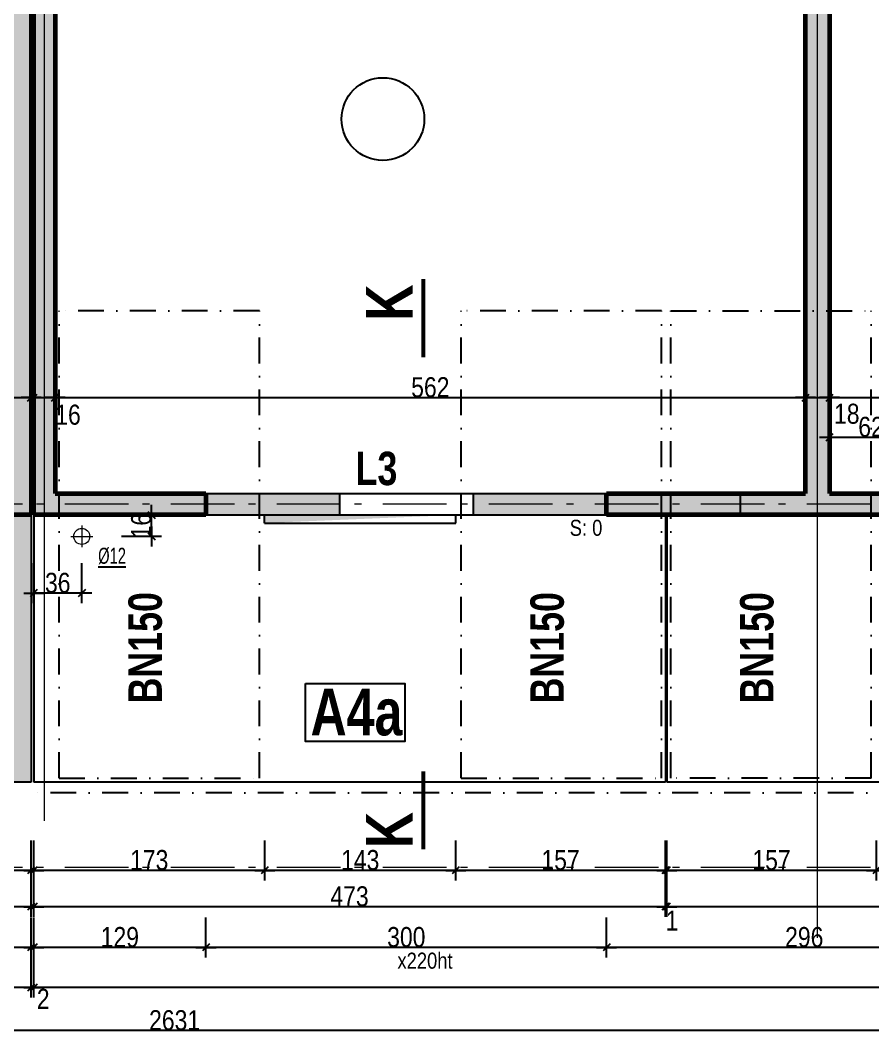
# Model space of a CAD drawing. Header units: centimetres. Extents: x 13865 to 22908, y -23237 to -19037.
# Drawn here: x 20049 to 20687, y -22337 to -21573 of the extents above; entities that cross this region are included whole.
import ezdxf
from ezdxf.enums import TextEntityAlignment as Align

# ---------------------------------------------------------------- set-up
doc = ezdxf.new("R2010")
doc.units = ezdxf.units.CM
doc.header["$LTSCALE"] = 25.4
doc.header["$PDMODE"] = 1
doc.header["$PDSIZE"] = -2
for name, pattern in [('CACHEX2', [19.05, 12.7, -6.35]), ('Style de ligne -6', [1.04164, 0.625, -0.20828, 0.06943, -0.13893]), ('TIRETPTX2', [50.8, 25.4, -12.7, 0, -12.7])]:
    doc.linetypes.add(name, pattern=pattern)
for name, color, linetype in [('01_cote_gen', 4, 'Continuous'), ('01_linteaux', 2, 'Continuous'), ('01_murs_sup', 2, 'CACHEX2'), ('01_poch_murs', 253, 'Continuous'), ('01_texte', 230, 'Continuous'), ('AA_COTES', 2, 'Continuous')]:
    doc.layers.add(name, color=color, linetype=linetype)
for name, color, linetype, lineweight in [('01_murs_coup', 5, 'Continuous', 60), ('01_résv', 32, 'Continuous', 9), ('01_tram_axes', 2, 'TIRETPTX2', 9), ('B Général', 7, 'Continuous', 5)]:
    doc.layers.add(name, color=color, linetype=linetype, lineweight=lineweight)
doc.styles.add('ARIAL NA', font='ARIALN.TTF')
doc.styles.add('impact', font='impact.ttf')
doc.styles.add('STYLE2', font='ARIALN.TTF')
doc.dimstyles.new('JB50', dxfattribs={"dimscale": 0.1, "dimtxt": 150, "dimasz": 15, "dimexe": 0.1, "dimexo": 0.1, "dimgap": 0.09, "dimtad": 1, "dimdec": 1, "dimdsep": 46, "dimtxsty": 'STYLE2', "dimblk1": 'BOND_G', "dimblk2": 'BOND_D', "dimsah": 1, "dimcen": 1.5, "dimdle": 0.01, "dimse1": 1, "dimse2": 1, "dimclrd": 4, "dimclre": 2, "dimclrt": 6, "dimazin": 2, "dimtfac": 2.333333, "dimtdec": 1, "dimtix": 1, "dimtmove": 2, "dimatfit": 3, "dimldrblk": 'BOND_G', "dimfxl": 1, "dimtolj": 1, "dimtzin": 0, "dimarcsym": 0})

# ---------------------------------------------------------------- blocks, each defined once
blk = doc.blocks.new('BOND_G')
at = {"layer": 'AA_COTES', "color": 0}
for p, q in [((0, -5), (0, 15)), ((5, 0), (-5, 0)), ((1.77, 1.77), (-1.77, -1.77))]:
    blk.add_line(p, q, dxfattribs=at)
blk = doc.blocks.new('BOND_D')
at = {"layer": 'AA_COTES', "color": 0}
for p, q in [((5, 0), (-5, 0)), ((-1.77, -1.77), (1.77, 1.77)), ((0, 5), (0, -15))]:
    blk.add_line(p, q, dxfattribs=at)
blk = doc.blocks.new('*D12')
at = {"layer": '01_cote_gen', "color": 4, "lineweight": -2, "ltscale": 200, "transparency": 16777216}
blk.add_line((20782.03, -22266.94), (20489.03, -22266.94), dxfattribs=at)
at = {"layer": 'Defpoints', "color": 0, "ltscale": 200, "transparency": 16777216}
for p in [(20487.53, -21927.1), (20783.53, -21927.1), (20487.53, -22266.94)]:
    blk.add_point(p, dxfattribs=at)
at = {"layer": '01_cote_gen', "color": 4, "lineweight": -2, "ltscale": 200, "transparency": 16777216, "xscale": 1.5, "yscale": 1.5, "zscale": 1.5, "rotation": 180}
blk.add_blockref('BOND_D', (20487.53, -22266.94), dxfattribs=at)
at = {"layer": '01_cote_gen', "color": 4, "lineweight": -2, "ltscale": 200, "transparency": 16777216, "xscale": 1.5, "yscale": 1.5, "zscale": 1.5}
blk.add_blockref('BOND_G', (20783.53, -22266.94), dxfattribs=at)
at = {"layer": '01_cote_gen', "color": 6, "ltscale": 200, "transparency": 16777216, "insert": (20635.53, -22259.27), "char_height": 15, "attachment_point": 5, "style": 'STYLE2'}
blk.add_mtext('\\A1;296', dxfattribs=at)
blk = doc.blocks.new('*D13')
at = {"layer": '01_cote_gen', "color": 4, "lineweight": -2, "ltscale": 200, "transparency": 16777216}
blk.add_line((20486.03, -22266.94), (20189.03, -22266.94), dxfattribs=at)
at = {"layer": 'Defpoints', "color": 0, "ltscale": 200, "transparency": 16777216}
for p in [(20187.53, -21927.1), (20487.53, -21927.1), (20187.53, -22266.94)]:
    blk.add_point(p, dxfattribs=at)
at = {"layer": '01_cote_gen', "color": 4, "lineweight": -2, "ltscale": 200, "transparency": 16777216, "xscale": 1.5, "yscale": 1.5, "zscale": 1.5, "rotation": 180}
blk.add_blockref('BOND_D', (20187.53, -22266.94), dxfattribs=at)
at = {"layer": '01_cote_gen', "color": 4, "lineweight": -2, "ltscale": 200, "transparency": 16777216, "xscale": 1.5, "yscale": 1.5, "zscale": 1.5}
blk.add_blockref('BOND_G', (20487.53, -22266.94), dxfattribs=at)
at = {"layer": '01_cote_gen', "color": 6, "ltscale": 200, "transparency": 16777216, "insert": (20337.53, -22259.27), "char_height": 15, "attachment_point": 5, "style": 'STYLE2'}
blk.add_mtext('\\A1;300', dxfattribs=at)
blk = doc.blocks.new('*D4')
at = {"layer": '01_cote_gen', "color": 4, "lineweight": -2, "ltscale": 200, "transparency": 16777216}
blk.add_line((21478.03, -22297.02), (20060.04, -22297.02), dxfattribs=at)
at = {"layer": 'Defpoints', "color": 0, "ltscale": 200, "transparency": 16777216}
for p in [(20058.54, -22244.44), (21479.53, -22244.44), (20058.54, -22297.02)]:
    blk.add_point(p, dxfattribs=at)
at = {"layer": '01_cote_gen', "color": 4, "lineweight": -2, "ltscale": 200, "transparency": 16777216, "xscale": 1.5, "yscale": 1.5, "zscale": 1.5, "rotation": 180}
blk.add_blockref('BOND_D', (20058.54, -22297.02), dxfattribs=at)
at = {"layer": '01_cote_gen', "color": 4, "lineweight": -2, "ltscale": 200, "transparency": 16777216, "xscale": 1.5, "yscale": 1.5, "zscale": 1.5}
blk.add_blockref('BOND_G', (21479.53, -22297.02), dxfattribs=at)
at = {"layer": '01_cote_gen', "color": 6, "ltscale": 200, "transparency": 16777216, "insert": (20769.03, -22289.48), "char_height": 15, "attachment_point": 5, "style": 'STYLE2'}
blk.add_mtext('\\A1;1421', dxfattribs=at)
blk = doc.blocks.new('*D5')
at = {"layer": '01_cote_gen', "color": 4, "lineweight": -2, "ltscale": 200, "transparency": 16777216}
blk.add_line((21478.03, -22329.23), (18850.03, -22329.23), dxfattribs=at)
at = {"layer": 'Defpoints', "color": 0, "ltscale": 200, "transparency": 16777216}
for p in [(18848.53, -22244.44), (21479.53, -22244.44), (18848.53, -22329.23)]:
    blk.add_point(p, dxfattribs=at)
at = {"layer": '01_cote_gen', "color": 4, "lineweight": -2, "ltscale": 200, "transparency": 16777216, "xscale": 1.5, "yscale": 1.5, "zscale": 1.5, "rotation": 180}
blk.add_blockref('BOND_D', (18848.53, -22329.23), dxfattribs=at)
at = {"layer": '01_cote_gen', "color": 4, "lineweight": -2, "ltscale": 200, "transparency": 16777216, "xscale": 1.5, "yscale": 1.5, "zscale": 1.5}
blk.add_blockref('BOND_G', (21479.53, -22329.23), dxfattribs=at)
at = {"layer": '01_cote_gen', "color": 6, "ltscale": 200, "transparency": 16777216, "insert": (20164.03, -22321.56), "char_height": 15, "attachment_point": 5, "style": 'STYLE2'}
blk.add_mtext('\\A1;2631', dxfattribs=at)
blk = doc.blocks.new('*D6')
at = {"layer": '01_cote_gen', "color": 4, "lineweight": -2, "ltscale": 200, "transparency": 16777216}
for p, q in [((20055.04, -22297.02), (20053.54, -22297.02)), ((20056.54, -22297.02), (20058.54, -22297.02)), ((20060.04, -22297.02), (20061.54, -22297.02))]:
    blk.add_line(p, q, dxfattribs=at)
at = {"layer": 'Defpoints', "color": 0, "ltscale": 200, "transparency": 16777216}
for p in [(20058.54, -22297.02), (20056.54, -22304.52), (20058.54, -22304.52)]:
    blk.add_point(p, dxfattribs=at)
at = {"layer": '01_cote_gen', "color": 4, "lineweight": -2, "ltscale": 200, "transparency": 16777216, "xscale": 1.5, "yscale": 1.5, "zscale": 1.5}
blk.add_blockref('BOND_G', (20056.54, -22297.02), dxfattribs=at)
at = {"layer": '01_cote_gen', "color": 4, "lineweight": -2, "ltscale": 200, "transparency": 16777216, "xscale": 1.5, "yscale": 1.5, "zscale": 1.5, "rotation": 180}
blk.add_blockref('BOND_D', (20058.54, -22297.02), dxfattribs=at)
at = {"layer": '01_cote_gen', "color": 6, "ltscale": 200, "transparency": 16777216, "insert": (20065.64, -22305.47), "char_height": 15, "attachment_point": 5, "style": 'STYLE2'}
blk.add_mtext('\\A1;2', dxfattribs=at)
blk = doc.blocks.new('*D118')
at = {"layer": '01_cote_gen', "color": 4, "lineweight": -2, "transparency": 16777216}
blk.add_line((20042.03, -21855.18), (20055.03, -21855.18), dxfattribs=at)
at = {"layer": 'Defpoints', "color": 0, "transparency": 16777216}
for p in [(20056.53, -21855.18), (20056.53, -21866.23), (20040.53, -21877.68)]:
    blk.add_point(p, dxfattribs=at)
at = {"layer": '01_cote_gen', "color": 4, "lineweight": -2, "transparency": 16777216, "xscale": 1.5, "yscale": 1.5, "zscale": 1.5, "rotation": 180}
blk.add_blockref('BOND_G', (20040.53, -21855.18), dxfattribs=at)
at = {"layer": '01_cote_gen', "color": 4, "lineweight": -2, "transparency": 16777216, "xscale": 1.5, "yscale": 1.5, "zscale": 1.5}
blk.add_blockref('BOND_D', (20056.53, -21855.18), dxfattribs=at)
at = {"layer": '01_cote_gen', "color": 6, "transparency": 16777216, "insert": (20029.29, -21867.54), "char_height": 15, "attachment_point": 5, "style": 'STYLE2'}
blk.add_mtext('\\A1;16', dxfattribs=at)
blk = doc.blocks.new('*D119')
at = {"layer": '01_cote_gen', "color": 4, "lineweight": -2, "transparency": 16777216}
blk.add_line((20060.04, -21855.18), (20073.04, -21855.18), dxfattribs=at)
at = {"layer": 'Defpoints', "color": 0, "transparency": 16777216}
for p in [(20074.54, -21855.18), (20058.54, -21878.39), (20074.54, -21878.39)]:
    blk.add_point(p, dxfattribs=at)
at = {"layer": '01_cote_gen', "color": 4, "lineweight": -2, "transparency": 16777216, "xscale": 1.5, "yscale": 1.5, "zscale": 1.5, "rotation": 180}
blk.add_blockref('BOND_G', (20058.54, -21855.18), dxfattribs=at)
at = {"layer": '01_cote_gen', "color": 4, "lineweight": -2, "transparency": 16777216, "xscale": 1.5, "yscale": 1.5, "zscale": 1.5}
blk.add_blockref('BOND_D', (20074.54, -21855.18), dxfattribs=at)
at = {"layer": '01_cote_gen', "color": 6, "transparency": 16777216, "insert": (20084.19, -21868.07), "char_height": 15, "attachment_point": 5, "style": 'STYLE2'}
blk.add_mtext('\\A1;16', dxfattribs=at)
blk = doc.blocks.new('*D120')
at = {"layer": '01_cote_gen', "color": 4, "lineweight": -2, "transparency": 16777216}
blk.add_line((20076.04, -21855.18), (20635.03, -21855.18), dxfattribs=at)
at = {"layer": 'Defpoints', "color": 0, "transparency": 16777216}
for p in [(20074.54, -21831.07), (20636.53, -21831.07), (20636.53, -21855.18)]:
    blk.add_point(p, dxfattribs=at)
at = {"layer": '01_cote_gen', "color": 4, "lineweight": -2, "transparency": 16777216, "xscale": 1.5, "yscale": 1.5, "zscale": 1.5, "rotation": 180}
blk.add_blockref('BOND_G', (20074.54, -21855.18), dxfattribs=at)
at = {"layer": '01_cote_gen', "color": 4, "lineweight": -2, "transparency": 16777216, "xscale": 1.5, "yscale": 1.5, "zscale": 1.5}
blk.add_blockref('BOND_D', (20636.53, -21855.18), dxfattribs=at)
at = {"layer": '01_cote_gen', "color": 6, "transparency": 16777216, "insert": (20355.53, -21847.51), "char_height": 15, "attachment_point": 5, "style": 'STYLE2'}
blk.add_mtext('\\A1;562', dxfattribs=at)
blk = doc.blocks.new('*D121')
at = {"layer": '01_cote_gen', "color": 4, "lineweight": -2, "transparency": 16777216}
blk.add_line((20638.03, -21855.18), (20653.03, -21855.18), dxfattribs=at)
at = {"layer": 'Defpoints', "color": 0, "transparency": 16777216}
for p in [(20636.53, -21819.15), (20654.53, -21819.15), (20654.53, -21855.18)]:
    blk.add_point(p, dxfattribs=at)
at = {"layer": '01_cote_gen', "color": 4, "lineweight": -2, "transparency": 16777216, "xscale": 1.5, "yscale": 1.5, "zscale": 1.5, "rotation": 180}
blk.add_blockref('BOND_G', (20636.53, -21855.18), dxfattribs=at)
at = {"layer": '01_cote_gen', "color": 4, "lineweight": -2, "transparency": 16777216, "xscale": 1.5, "yscale": 1.5, "zscale": 1.5}
blk.add_blockref('BOND_D', (20654.53, -21855.18), dxfattribs=at)
at = {"layer": '01_cote_gen', "color": 6, "transparency": 16777216, "insert": (20667.39, -21867.37), "char_height": 15, "attachment_point": 5, "style": 'STYLE2'}
blk.add_mtext('\\A1;18', dxfattribs=at)
blk = doc.blocks.new('*D122')
at = {"layer": '01_cote_gen', "color": 4, "lineweight": -2, "transparency": 16777216}
blk.add_line((20656.03, -21855.18), (21462.03, -21855.18), dxfattribs=at)
at = {"layer": 'Defpoints', "color": 0, "transparency": 16777216}
for p in [(20654.53, -21778.98), (21463.53, -21844.4), (21463.53, -21855.18)]:
    blk.add_point(p, dxfattribs=at)
at = {"layer": '01_cote_gen', "color": 4, "lineweight": -2, "transparency": 16777216, "xscale": 1.5, "yscale": 1.5, "zscale": 1.5, "rotation": 180}
blk.add_blockref('BOND_G', (20654.53, -21855.18), dxfattribs=at)
at = {"layer": '01_cote_gen', "color": 4, "lineweight": -2, "transparency": 16777216, "xscale": 1.5, "yscale": 1.5, "zscale": 1.5}
blk.add_blockref('BOND_D', (21463.53, -21855.18), dxfattribs=at)
at = {"layer": '01_cote_gen', "color": 6, "transparency": 16777216, "insert": (21059.03, -21847.51), "char_height": 15, "attachment_point": 5, "style": 'STYLE2'}
blk.add_mtext('\\A1;809', dxfattribs=at)
blk = doc.blocks.new('*D227')
at = {"layer": '01_résv', "color": 4, "lineweight": -2, "transparency": 16777216}
blk.add_line((20656.03, -21884.84), (20715.06, -21884.84), dxfattribs=at)
at = {"layer": 'Defpoints', "color": 0, "transparency": 16777216}
for p in [(20716.56, -21884.84), (20654.53, -21905.28), (20716.56, -21935.02)]:
    blk.add_point(p, dxfattribs=at)
at = {"layer": '01_résv', "color": 4, "lineweight": -2, "transparency": 16777216, "xscale": 1.5, "yscale": 1.5, "zscale": 1.5, "rotation": 180}
blk.add_blockref('BOND_G', (20654.53, -21884.84), dxfattribs=at)
at = {"layer": '01_résv', "color": 4, "lineweight": -2, "transparency": 16777216, "xscale": 1.5, "yscale": 1.5, "zscale": 1.5}
blk.add_blockref('BOND_D', (20716.56, -21884.84), dxfattribs=at)
at = {"layer": '01_résv', "color": 6, "transparency": 16777216, "insert": (20685.55, -21877.17), "char_height": 15, "attachment_point": 5, "style": 'STYLE2'}
blk.add_mtext('\\A1;62', dxfattribs=at)
blk = doc.blocks.new('*D392')
at = {"layer": '01_cote_gen', "color": 4, "lineweight": -2, "transparency": 16777216}
blk.add_line((20186.03, -22266.94), (20060.04, -22266.94), dxfattribs=at)
at = {"layer": 'Defpoints', "color": 0, "transparency": 16777216}
for p in [(20058.54, -21943.1), (20187.53, -22244.44), (20058.54, -22266.94)]:
    blk.add_point(p, dxfattribs=at)
at = {"layer": '01_cote_gen', "color": 4, "lineweight": -2, "transparency": 16777216, "xscale": 1.5, "yscale": 1.5, "zscale": 1.5, "rotation": 180}
blk.add_blockref('BOND_D', (20058.54, -22266.94), dxfattribs=at)
at = {"layer": '01_cote_gen', "color": 4, "lineweight": -2, "transparency": 16777216, "xscale": 1.5, "yscale": 1.5, "zscale": 1.5}
blk.add_blockref('BOND_G', (20187.53, -22266.94), dxfattribs=at)
at = {"layer": '01_cote_gen', "color": 6, "transparency": 16777216, "insert": (20123.03, -22259.27), "char_height": 15, "attachment_point": 5, "style": 'STYLE2'}
blk.add_mtext('\\A1;129', dxfattribs=at)
blk = doc.blocks.new('*D393')
at = {"layer": '01_cote_gen', "color": 4, "lineweight": -2, "transparency": 16777216}
blk.add_line((20055.03, -22266.94), (19939.03, -22266.94), dxfattribs=at)
at = {"layer": 'Defpoints', "color": 0, "transparency": 16777216}
for p in [(19937.53, -21943.1), (20056.53, -21943.1), (19937.53, -22266.94)]:
    blk.add_point(p, dxfattribs=at)
at = {"layer": '01_cote_gen', "color": 4, "lineweight": -2, "transparency": 16777216, "xscale": 1.5, "yscale": 1.5, "zscale": 1.5, "rotation": 180}
blk.add_blockref('BOND_D', (19937.53, -22266.94), dxfattribs=at)
at = {"layer": '01_cote_gen', "color": 4, "lineweight": -2, "transparency": 16777216, "xscale": 1.5, "yscale": 1.5, "zscale": 1.5}
blk.add_blockref('BOND_G', (20056.53, -22266.94), dxfattribs=at)
at = {"layer": '01_cote_gen', "color": 6, "transparency": 16777216, "insert": (19997.03, -22259.27), "char_height": 15, "attachment_point": 5, "style": 'STYLE2'}
blk.add_mtext('\\A1;119', dxfattribs=at)
blk = doc.blocks.new('*D394')
at = {"layer": '01_cote_gen', "color": 4, "lineweight": -2, "transparency": 16777216}
blk.add_line((20055.03, -22297.02), (19059.03, -22297.02), dxfattribs=at)
at = {"layer": 'Defpoints', "color": 0, "transparency": 16777216}
for p in [(19057.53, -22143.1), (20056.53, -22244.44), (19057.53, -22297.02)]:
    blk.add_point(p, dxfattribs=at)
at = {"layer": '01_cote_gen', "color": 4, "lineweight": -2, "transparency": 16777216, "xscale": 1.5, "yscale": 1.5, "zscale": 1.5, "rotation": 180}
blk.add_blockref('BOND_D', (19057.53, -22297.02), dxfattribs=at)
at = {"layer": '01_cote_gen', "color": 4, "lineweight": -2, "transparency": 16777216, "xscale": 1.5, "yscale": 1.5, "zscale": 1.5}
blk.add_blockref('BOND_G', (20056.53, -22297.02), dxfattribs=at)
at = {"layer": '01_cote_gen', "color": 6, "transparency": 16777216, "insert": (19557.03, -22289.35), "char_height": 15, "attachment_point": 5, "style": 'STYLE2'}
blk.add_mtext('\\A1;999', dxfattribs=at)
blk = doc.blocks.new('*D395')
at = {"layer": '01_cote_gen', "color": 4, "lineweight": -2, "transparency": 16777216}
blk.add_line((20055.03, -22236.43), (19559.03, -22236.43), dxfattribs=at)
at = {"layer": 'Defpoints', "color": 0, "transparency": 16777216}
for p in [(19557.53, -22122.13), (20056.53, -22143.1), (19557.53, -22236.43)]:
    blk.add_point(p, dxfattribs=at)
at = {"layer": '01_cote_gen', "color": 4, "lineweight": -2, "transparency": 16777216, "xscale": 1.5, "yscale": 1.5, "zscale": 1.5, "rotation": 180}
blk.add_blockref('BOND_D', (19557.53, -22236.43), dxfattribs=at)
at = {"layer": '01_cote_gen', "color": 4, "lineweight": -2, "transparency": 16777216, "xscale": 1.5, "yscale": 1.5, "zscale": 1.5}
blk.add_blockref('BOND_G', (20056.53, -22236.43), dxfattribs=at)
at = {"layer": '01_cote_gen', "color": 6, "transparency": 16777216, "insert": (19807.03, -22228.76), "char_height": 15, "attachment_point": 5, "style": 'STYLE2'}
blk.add_mtext('\\A1;499', dxfattribs=at)
blk = doc.blocks.new('*D396')
at = {"layer": '01_cote_gen', "color": 4, "lineweight": -2, "transparency": 16777216}
blk.add_line((20530.03, -22236.43), (20060.03, -22236.43), dxfattribs=at)
at = {"layer": 'Defpoints', "color": 0, "transparency": 16777216}
for p in [(20058.53, -22143.1), (20531.53, -22143.1), (20058.53, -22236.43)]:
    blk.add_point(p, dxfattribs=at)
at = {"layer": '01_cote_gen', "color": 4, "lineweight": -2, "transparency": 16777216, "xscale": 1.5, "yscale": 1.5, "zscale": 1.5, "rotation": 180}
blk.add_blockref('BOND_D', (20058.53, -22236.43), dxfattribs=at)
at = {"layer": '01_cote_gen', "color": 4, "lineweight": -2, "transparency": 16777216, "xscale": 1.5, "yscale": 1.5, "zscale": 1.5}
blk.add_blockref('BOND_G', (20531.53, -22236.43), dxfattribs=at)
at = {"layer": '01_cote_gen', "color": 6, "transparency": 16777216, "insert": (20295.03, -22228.76), "char_height": 15, "attachment_point": 5, "style": 'STYLE2'}
blk.add_mtext('\\A1;473', dxfattribs=at)
blk = doc.blocks.new('*D397')
at = {"layer": '01_cote_gen', "color": 4, "lineweight": -2, "transparency": 16777216}
for p, q in [((20530.03, -22236.43), (20528.53, -22236.43)), ((20531.53, -22236.43), (20532.53, -22236.43)), ((20534.03, -22236.43), (20535.53, -22236.43))]:
    blk.add_line(p, q, dxfattribs=at)
at = {"layer": 'Defpoints', "color": 0, "transparency": 16777216}
for p in [(20531.53, -22124.77), (20532.53, -22124.77), (20532.53, -22236.43)]:
    blk.add_point(p, dxfattribs=at)
at = {"layer": '01_cote_gen', "color": 4, "lineweight": -2, "transparency": 16777216, "xscale": 1.5, "yscale": 1.5, "zscale": 1.5}
blk.add_blockref('BOND_G', (20531.53, -22236.43), dxfattribs=at)
at = {"layer": '01_cote_gen', "color": 4, "lineweight": -2, "transparency": 16777216, "xscale": 1.5, "yscale": 1.5, "zscale": 1.5, "rotation": 180}
blk.add_blockref('BOND_D', (20532.53, -22236.43), dxfattribs=at)
at = {"layer": '01_cote_gen', "color": 6, "transparency": 16777216, "insert": (20536.5, -22246.85), "char_height": 15, "attachment_point": 5, "style": 'STYLE2'}
blk.add_mtext('\\A1;1', dxfattribs=at)
blk = doc.blocks.new('*D398')
at = {"layer": '01_cote_gen', "color": 4, "lineweight": -2, "transparency": 16777216}
blk.add_line((21004.03, -22236.43), (20534.03, -22236.43), dxfattribs=at)
at = {"layer": 'Defpoints', "color": 0, "transparency": 16777216}
for p in [(21005.53, -22097.3), (20532.53, -22108.7), (20532.53, -22236.43)]:
    blk.add_point(p, dxfattribs=at)
at = {"layer": '01_cote_gen', "color": 4, "lineweight": -2, "transparency": 16777216, "xscale": 1.5, "yscale": 1.5, "zscale": 1.5, "rotation": 180}
blk.add_blockref('BOND_D', (20532.53, -22236.43), dxfattribs=at)
at = {"layer": '01_cote_gen', "color": 4, "lineweight": -2, "transparency": 16777216, "xscale": 1.5, "yscale": 1.5, "zscale": 1.5}
blk.add_blockref('BOND_G', (21005.53, -22236.43), dxfattribs=at)
at = {"layer": '01_cote_gen', "color": 6, "transparency": 16777216, "insert": (20769.03, -22228.76), "char_height": 15, "attachment_point": 5, "style": 'STYLE2'}
blk.add_mtext('\\A1;473', dxfattribs=at)
blk = doc.blocks.new('*D412')
at = {"layer": '01_cote_gen', "color": 4, "lineweight": -2, "transparency": 16777216}
blk.add_line((20055.03, -22209.27), (19885.04, -22209.27), dxfattribs=at)
at = {"layer": 'Defpoints', "color": 0, "transparency": 16777216}
for p in [(19883.54, -21949.1), (20056.53, -22143.1), (19883.54, -22209.27)]:
    blk.add_point(p, dxfattribs=at)
at = {"layer": '01_cote_gen', "color": 4, "lineweight": -2, "transparency": 16777216, "xscale": 1.5, "yscale": 1.5, "zscale": 1.5, "rotation": 180}
blk.add_blockref('BOND_D', (19883.54, -22209.27), dxfattribs=at)
at = {"layer": '01_cote_gen', "color": 4, "lineweight": -2, "transparency": 16777216, "xscale": 1.5, "yscale": 1.5, "zscale": 1.5}
blk.add_blockref('BOND_G', (20056.53, -22209.27), dxfattribs=at)
at = {"layer": '01_cote_gen', "color": 6, "transparency": 16777216, "insert": (19970.03, -22201.6), "char_height": 15, "attachment_point": 5, "style": 'STYLE2'}
blk.add_mtext('\\A1;173', dxfattribs=at)
blk = doc.blocks.new('*D415')
at = {"layer": '01_cote_gen', "color": 4, "lineweight": -2, "transparency": 16777216}
blk.add_line((20530.03, -22209.27), (20376.03, -22209.27), dxfattribs=at)
at = {"layer": 'Defpoints', "color": 0, "transparency": 16777216}
for p in [(20374.53, -21949.1), (20531.53, -21960.82), (20374.53, -22209.27)]:
    blk.add_point(p, dxfattribs=at)
at = {"layer": '01_cote_gen', "color": 4, "lineweight": -2, "transparency": 16777216, "xscale": 1.5, "yscale": 1.5, "zscale": 1.5, "rotation": 180}
blk.add_blockref('BOND_D', (20374.53, -22209.27), dxfattribs=at)
at = {"layer": '01_cote_gen', "color": 4, "lineweight": -2, "transparency": 16777216, "xscale": 1.5, "yscale": 1.5, "zscale": 1.5}
blk.add_blockref('BOND_G', (20531.53, -22209.27), dxfattribs=at)
at = {"layer": '01_cote_gen', "color": 6, "transparency": 16777216, "insert": (20453.03, -22201.6), "char_height": 15, "attachment_point": 5, "style": 'STYLE2'}
blk.add_mtext('\\A1;157', dxfattribs=at)
blk = doc.blocks.new('*D416')
at = {"layer": '01_cote_gen', "color": 4, "lineweight": -2, "transparency": 16777216}
blk.add_line((20373.03, -22209.27), (20233, -22209.27), dxfattribs=at)
at = {"layer": 'Defpoints', "color": 0, "transparency": 16777216}
for p in [(20231.5, -21949.1), (20374.53, -21949.1), (20231.5, -22209.27)]:
    blk.add_point(p, dxfattribs=at)
at = {"layer": '01_cote_gen', "color": 4, "lineweight": -2, "transparency": 16777216, "xscale": 1.5, "yscale": 1.5, "zscale": 1.5, "rotation": 180}
blk.add_blockref('BOND_D', (20231.5, -22209.27), dxfattribs=at)
at = {"layer": '01_cote_gen', "color": 4, "lineweight": -2, "transparency": 16777216, "xscale": 1.5, "yscale": 1.5, "zscale": 1.5}
blk.add_blockref('BOND_G', (20374.53, -22209.27), dxfattribs=at)
at = {"layer": '01_cote_gen', "color": 6, "transparency": 16777216, "insert": (20303.02, -22201.6), "char_height": 15, "attachment_point": 5, "style": 'STYLE2'}
blk.add_mtext('\\A1;143', dxfattribs=at)
blk = doc.blocks.new('*D417')
at = {"layer": '01_cote_gen', "color": 4, "lineweight": -2, "transparency": 16777216}
blk.add_line((20230, -22209.27), (20060.03, -22209.27), dxfattribs=at)
at = {"layer": 'Defpoints', "color": 0, "transparency": 16777216}
for p in [(20231.5, -21949.1), (20058.53, -21961.68), (20058.53, -22209.27)]:
    blk.add_point(p, dxfattribs=at)
at = {"layer": '01_cote_gen', "color": 4, "lineweight": -2, "transparency": 16777216, "xscale": 1.5, "yscale": 1.5, "zscale": 1.5, "rotation": 180}
blk.add_blockref('BOND_D', (20058.53, -22209.27), dxfattribs=at)
at = {"layer": '01_cote_gen', "color": 4, "lineweight": -2, "transparency": 16777216, "xscale": 1.5, "yscale": 1.5, "zscale": 1.5}
blk.add_blockref('BOND_G', (20231.5, -22209.27), dxfattribs=at)
at = {"layer": '01_cote_gen', "color": 6, "transparency": 16777216, "insert": (20145.02, -22201.6), "char_height": 15, "attachment_point": 5, "style": 'STYLE2'}
blk.add_mtext('\\A1;173', dxfattribs=at)
blk = doc.blocks.new('*D420')
at = {"layer": '01_cote_gen', "color": 4, "lineweight": -2, "transparency": 16777216}
blk.add_line((20847.03, -22209.27), (20691.03, -22209.27), dxfattribs=at)
at = {"layer": 'Defpoints', "color": 0, "transparency": 16777216}
for p in [(20689.53, -21949.1), (20848.53, -21949.1), (20689.53, -22209.27)]:
    blk.add_point(p, dxfattribs=at)
at = {"layer": '01_cote_gen', "color": 4, "lineweight": -2, "transparency": 16777216, "xscale": 1.5, "yscale": 1.5, "zscale": 1.5, "rotation": 180}
blk.add_blockref('BOND_D', (20689.53, -22209.27), dxfattribs=at)
at = {"layer": '01_cote_gen', "color": 4, "lineweight": -2, "transparency": 16777216, "xscale": 1.5, "yscale": 1.5, "zscale": 1.5}
blk.add_blockref('BOND_G', (20848.53, -22209.27), dxfattribs=at)
at = {"layer": '01_cote_gen', "color": 6, "transparency": 16777216, "insert": (20769.03, -22201.6), "char_height": 15, "attachment_point": 5, "style": 'STYLE2'}
blk.add_mtext('\\A1;159', dxfattribs=at)
blk = doc.blocks.new('*D421')
at = {"layer": '01_cote_gen', "color": 4, "lineweight": -2, "transparency": 16777216}
blk.add_line((20688.03, -22209.27), (20534.03, -22209.27), dxfattribs=at)
at = {"layer": 'Defpoints', "color": 0, "transparency": 16777216}
for p in [(20532.53, -22143.1), (20689.53, -22193.38), (20532.53, -22209.27)]:
    blk.add_point(p, dxfattribs=at)
at = {"layer": '01_cote_gen', "color": 4, "lineweight": -2, "transparency": 16777216, "xscale": 1.5, "yscale": 1.5, "zscale": 1.5, "rotation": 180}
blk.add_blockref('BOND_D', (20532.53, -22209.27), dxfattribs=at)
at = {"layer": '01_cote_gen', "color": 4, "lineweight": -2, "transparency": 16777216, "xscale": 1.5, "yscale": 1.5, "zscale": 1.5}
blk.add_blockref('BOND_G', (20689.53, -22209.27), dxfattribs=at)
at = {"layer": '01_cote_gen', "color": 6, "transparency": 16777216, "insert": (20611.03, -22201.6), "char_height": 15, "attachment_point": 5, "style": 'STYLE2'}
blk.add_mtext('\\A1;157', dxfattribs=at)
blk = doc.blocks.new('*D761')
at = {"layer": '01_cote_gen', "color": 4, "lineweight": -2, "transparency": 16777216}
for p, q in [((20146.73, -21941.6), (20146.73, -21940.1)), ((20146.73, -21959.1), (20146.73, -21943.1)), ((20146.73, -21960.6), (20146.73, -21962.1))]:
    blk.add_line(p, q, dxfattribs=at)
at = {"layer": 'Defpoints', "color": 0, "transparency": 16777216}
for p in [(20137.83, -21943.1), (20146.73, -21943.1), (20141.52, -21959.1)]:
    blk.add_point(p, dxfattribs=at)
at = {"layer": '01_cote_gen', "color": 4, "lineweight": -2, "transparency": 16777216, "xscale": 1.5, "yscale": 1.5, "zscale": 1.5}
for name, p, rotation in [('BOND_D', (20146.73, -21943.1), 270), ('BOND_G', (20146.73, -21959.1), 90)]:
    blk.add_blockref(name, p, dxfattribs=dict(at, rotation=rotation))
at = {"layer": '01_cote_gen', "color": 6, "transparency": 16777216, "insert": (20139.06, -21951.1), "char_height": 15, "attachment_point": 5, "rotation": 90, "style": 'STYLE2'}
blk.add_mtext('\\A1;16', dxfattribs=at)
blk = doc.blocks.new('*D762')
at = {"layer": '01_cote_gen', "color": 4, "lineweight": -2, "transparency": 16777216}
blk.add_line((20093.04, -22001.66), (20060.03, -22001.66), dxfattribs=at)
at = {"layer": 'Defpoints', "color": 0, "transparency": 16777216}
for p in [(20058.53, -21995.75), (20094.54, -21995.75), (20058.53, -22001.66)]:
    blk.add_point(p, dxfattribs=at)
at = {"layer": '01_cote_gen', "color": 4, "lineweight": -2, "transparency": 16777216, "xscale": 1.5, "yscale": 1.5, "zscale": 1.5, "rotation": 180}
blk.add_blockref('BOND_D', (20058.53, -22001.66), dxfattribs=at)
at = {"layer": '01_cote_gen', "color": 4, "lineweight": -2, "transparency": 16777216, "xscale": 1.5, "yscale": 1.5, "zscale": 1.5}
blk.add_blockref('BOND_G', (20094.54, -22001.66), dxfattribs=at)
at = {"layer": '01_cote_gen', "color": 6, "transparency": 16777216, "insert": (20076.53, -21994), "char_height": 15, "attachment_point": 5, "style": 'STYLE2'}
blk.add_mtext('\\A1;36', dxfattribs=at)

msp = doc.modelspace()

# ---------------------------------------------------------------- hatches: boundary and pattern name
at = {"layer": '01_murs_sup'}
h = msp.add_hatch(dxfattribs=at)
h.set_pattern_fill('DASH', color=256, scale=2.5, angle=135)
h.set_pattern_definition([(135, (-19639.6114, -6382.543), (-11.2253202, 9e-16), [7.9375, -7.9375])])
h.paths.add_polyline_path([(21237.53, -21927.1), (21083.53, -21927.1), (21083.53, -21943.1), (21237.53, -21943.1)], flags=17)
h.paths.add_polyline_path([(20883.53, -21927.1), (20687.53, -21927.1), (20687.53, -21943.1), (20883.53, -21943.1)], flags=17)
h.paths.add_polyline_path([(20587.53, -21927.1), (20387.53, -21927.1), (20387.53, -21943.1), (20587.53, -21943.1)])
h.paths.add_polyline_path([(20287.53, -21927.1), (20074.53, -21927.1), (20074.53, -21334.1), (20438.53, -21334.1), (20438.53, -21316.1), (20058.53, -21316.1), (20058.53, -21943.1), (20287.53, -21943.1)])
h.paths.add_polyline_path([(20056.53, -21316.1), (19511.53, -21316.1), (19511.53, -21334.1), (20040.53, -21334.1), (20040.53, -21927.1), (19937.53, -21927.1), (19937.53, -21943.1), (20040.53, -21943.1), (20040.53, -22143.1), (20056.53, -22143.1)])
h.paths.add_polyline_path([(19737.53, -21927.1), (19587.53, -21927.1), (19587.53, -21943.1), (19737.53, -21943.1)], flags=17)
h.paths.add_polyline_path([(19487.53, -21927.1), (19357.53, -21927.1), (19357.53, -21943.1), (19487.53, -21943.1)])
h.paths.add_polyline_path([(19257.53, -21927.1), (19051.53, -21927.1), (19051.53, -21334.1), (19409.53, -21334.1), (19409.53, -21316.1), (19033.53, -21316.1), (19033.53, -22151.1), (19049.53, -22151.1), (19049.53, -21943.1), (19257.53, -21943.1)])
h.paths.add_polyline_path([(21479.53, -21814.11), (21463.53, -21814.11), (21463.53, -21927.1), (21337.53, -21927.1), (21337.53, -21943.1), (21479.53, -21943.1)])
h.paths.add_polyline_path([(21463.53, -21474.11), (21479.53, -21474.11), (21479.53, -21289.1), (21463.53, -21289.1), (21463.53, -21316.1), (20540.53, -21316.1), (20540.53, -21334.1), (21463.53, -21334.1)])
h.paths.add_polyline_path([(21479.53, -21574.11), (21463.53, -21574.11), (21463.53, -21714.11), (21479.53, -21714.11)])
at = {"layer": '01_poch_murs'}
h = msp.add_hatch(color=256, dxfattribs=at)
h.dxf.hatch_style = 1
h.paths.add_polyline_path([(19810.54, -20559.1), (19631.54, -20559.1), (19631.54, -20575.1), (19810.54, -20575.1)], flags=17)
h.paths.add_polyline_path([(20056.53, -20559.1), (19910.54, -20559.1), (19910.54, -20575.1), (20040.53, -20575.1), (20040.53, -21168.1), (19384.54, -21168.1), (19384.54, -21186.05), (20056.53, -21186.1)])
h.paths.add_polyline_path([(20190.54, -20559.1), (20058.53, -20559.1), (20058.53, -21186.1), (20322.58, -21186.05), (20322.58, -21168.1), (20074.53, -21168.1), (20074.53, -20575.1), (20190.54, -20575.1)])
h.paths.add_polyline_path([(20750.54, -20559.1), (20490.54, -20559.1), (20490.54, -20575.1), (20636.54, -20575.1), (20636.54, -21168.1), (20424.58, -21168.1), (20424.58, -21186.1), (20970.53, -21186.1), (20970.53, -21168.1), (20654.58, -21168.1), (20654.5, -20575.1), (20750.54, -20575.1)])
h.paths.add_polyline_path([(21010.53, -20559.1), (20850.54, -20559.1), (20850.54, -20575.1), (21010.53, -20575.1)])
h.paths.add_polyline_path([(21479.53, -20559.1), (21310.53, -20559.1), (21310.53, -20575.1), (21463.53, -20575.1), (21463.53, -20688.1), (21479.53, -20688.1)])
h.paths.add_polyline_path([(21479.53, -20788.1), (21463.53, -20788.1), (21463.53, -21242.1), (21154.53, -21242.1), (21154.53, -21260.1), (21463.53, -21260.1), (21463.53, -21714.11), (21479.53, -21714.11)])
h.paths.add_polyline_path([(19691.56, -21316.15), (19242.64, -21316.15), (19242.64, -21334.1), (19460.54, -21334.1), (19460.54, -21927.1), (19357.53, -21927.1), (19357.53, -21943.1), (19637.54, -21943.1), (19637.54, -21927.1), (19478.54, -21927.1), (19478.54, -21334.1), (19691.56, -21334.05)])
h.paths.add_polyline_path([(20056.53, -21316.1), (19793.56, -21316.1), (19793.56, -21334.05), (20040.53, -21334.1), (20040.53, -21927.1), (19937.53, -21927.1), (19937.53, -21943.1), (20056.53, -21943.1)])
h.paths.add_polyline_path([(20322.53, -21316.1), (20058.53, -21316.1), (20058.53, -21943.1), (20187.53, -21943.1), (20187.53, -21927.1), (20074.53, -21927.1), (20074.53, -21334.1), (20322.53, -21334.1)])
h.paths.add_polyline_path([(20970.53, -21316.1), (20424.53, -21316.15), (20424.53, -21334.05), (20636.53, -21334.1), (20636.53, -21927.1), (20487.53, -21927.1), (20487.53, -21943.1), (20783.53, -21943.1), (20783.53, -21927.1), (20654.53, -21927.1), (20654.53, -21333.97), (20970.53, -21333.97)])
h.paths.add_polyline_path([(21237.53, -21927.1), (21083.53, -21927.1), (21083.53, -21943.1), (21237.53, -21943.1)])
h.paths.add_polyline_path([(21479.53, -21814.11), (21463.53, -21814.11), (21463.53, -21927.1), (21337.53, -21927.1), (21337.53, -21943.1), (21479.53, -21943.1)])

# ---------------------------------------------------------------- linework, layer by layer
at = {"layer": '01_linteaux', "linetype": 'TIRETPTX2', "ltscale": 0.03}
for p, q in [((20227.53, -21790.1), (20077.53, -21790.1)), ((20077.53, -22140.1), (20077.53, -21790.1)), ((20227.53, -22140.1), (20227.53, -21790.1)), ((20528.53, -21790.1), (20378.53, -21790.1)), ((20378.53, -22140.1), (20378.53, -21790.1)), ((20528.53, -22140.1), (20528.53, -21790.1)), ((20535.53, -21790.1), (20685.53, -21790.1)), ((20535.53, -22140.1), (20535.53, -21790.1)), ((20685.53, -22140.1), (20685.53, -21790.1)), ((20231.43, -21949.1), (20231.43, -21943.1)), ((20374.53, -21949.1), (20374.53, -21943.1)), ((20077.53, -22140.1), (20227.53, -22140.1)), ((20378.53, -22140.1), (20528.53, -22140.1)), ((20685.53, -22140.1), (20535.53, -22140.1)), ((21487.53, -22151.1), (20058.53, -22151.1))]:
    msp.add_line(p, q, dxfattribs=at)
at = {"layer": '01_linteaux', "ltscale": 200}
for p, q in [((20187.53, -21927.1), (20487.53, -21927.1)), ((20187.53, -21943.1), (20487.53, -21943.1)), ((20231.43, -21949.1), (20374.53, -21949.1))]:
    msp.add_line(p, q, dxfattribs=at)
at = {"layer": '01_linteaux'}
for p, q in [((20056.53, -21943.1), (20056.53, -22143.1)), ((20058.53, -21943.1), (20058.53, -22143.1)), ((20531.53, -21943.1), (20531.53, -22143.1)), ((20532.53, -21943.1), (20532.53, -22143.1)), ((20531.53, -22143.1), (20058.53, -22143.1)), ((21005.53, -22143.1), (20532.53, -22143.1))]:
    msp.add_line(p, q, dxfattribs=at)
at = {"layer": '01_linteaux', "lineweight": 0}
for p, q in [((20094.54, -21950.94), (20094.54, -21967.25)), ((20086.38, -21959.1), (20102.69, -21959.1))]:
    msp.add_line(p, q, dxfattribs=at)
msp.add_circle((20094.54, -21959.1), 6, dxfattribs=at)
at = {"layer": '01_linteaux', "ltscale": 200}
msp.add_solid([(20231.5, -21949.1), (20231.5, -21943.1), (20374.53, -21943.1)], dxfattribs=at)
at = {"layer": '01_murs_coup'}
for p, q in [((20056.53, -21316.1), (20056.53, -21943.1)), ((20058.53, -21943.1), (20058.53, -21316.1)), ((20074.53, -21334.1), (20074.53, -21927.1)), ((20636.53, -21927.1), (20636.53, -21334.1)), ((20654.53, -21333.97), (20654.53, -21927.1)), ((20074.53, -21927.1), (20187.53, -21927.1)), ((20187.53, -21927.1), (20187.53, -21943.1)), ((20487.53, -21943.1), (20487.53, -21927.1)), ((20487.53, -21927.1), (20636.53, -21927.1)), ((20654.53, -21927.1), (20783.53, -21927.1)), ((20056.53, -21943.1), (19937.53, -21943.1)), ((20187.53, -21943.1), (20058.53, -21943.1)), ((20783.53, -21943.1), (20487.53, -21943.1))]:
    msp.add_line(p, q, dxfattribs=at)
at = {"layer": '01_murs_sup', "ltscale": 0.05}
for p, q in [((20056.53, -21943.1), (20056.53, -21316.1)), ((20058.53, -21316.1), (20058.53, -21943.1)), ((20074.53, -21334.1), (20074.53, -21927.1)), ((20074.53, -21927.1), (20287.53, -21927.1)), ((20074.53, -21927.1), (20287.53, -21927.1)), ((20287.53, -21927.1), (20287.53, -21943.1)), ((20387.53, -21927.1), (20587.53, -21927.1)), ((20387.53, -21927.1), (20587.53, -21927.1)), ((20387.53, -21927.1), (20387.53, -21943.1)), ((20587.53, -21927.1), (20587.53, -21943.1)), ((20058.53, -21943.1), (20287.53, -21943.1)), ((20387.53, -21943.1), (20587.53, -21943.1)), ((20387.53, -21943.1), (20587.53, -21943.1)), ((20056.53, -22143.1), (20040.53, -22143.1))]:
    msp.add_line(p, q, dxfattribs=at)
at = {"layer": '01_texte', "const_width": 3}
for points in [[(20350.38, -21766.46), (20350.38, -21824.96)], [(20350.38, -22135.01), (20350.38, -22193.51)]]:
    msp.add_lwpolyline(points, dxfattribs=at)
at = {"layer": '01_texte'}
msp.add_lwpolyline([(20261.94, -22069.41), (20336.35, -22069.41), (20336.35, -22112.64), (20261.94, -22112.64)], close=True, dxfattribs=at)
msp.add_circle((20319.98, -21646.59), 30.98, dxfattribs=at)
at = {"layer": '01_tram_axes', "color": 253, "ltscale": 2}
for p, q in [((20066.56, -22172.23), (20066.54, -20075.94)), ((20645.56, -22259.78), (20645.54, -20075.94))]:
    msp.add_line(p, q, dxfattribs=at)
at = {"layer": 'B Général', "color": 1, "linetype": 'Style de ligne -6', "lineweight": 13, "ltscale": 3}
for p, q in [((21796.28, -21935.1), (16731.13, -21935.1)), ((21796.28, -22207.1), (16731.13, -22207.1))]:
    msp.add_line(p, q, dxfattribs=at)

# ---------------------------------------------------------------- texts
at = {"layer": '01_texte', "style": 'impact'}
for s, height, p in [('K', 35, (20352.78, -21783.98)), ('BN150', 25, (20161.97, -22042.52)), ('BN150', 25, (20462.97, -22042.52)), ('BN150', 25, (20619.97, -22042.52)), ('K', 35, (20352.78, -22179.04))]:
    msp.add_text(s, height=height, rotation=90, dxfattribs=at).set_placement(p, align=Align.BOTTOM_CENTER)
msp.add_text('L3', height=25, dxfattribs=at).set_placement((20315.18, -21928.18), align=Align.BOTTOM_CENTER)
at = {"layer": '01_texte', "style": 'ARIAL NA'}
for s, p in [('S: 0', (20459.89, -21958.68)), ('x220ht', (20330.9, -22282.87))]:
    msp.add_text(s, height=12, dxfattribs=at).set_placement(p)
at = {"layer": '01_texte', "style": 'STYLE2', "width": 0.8}
msp.add_text('%%U%%C12', height=12, dxfattribs=at).set_placement((20106.79, -21979.62))
at = {"layer": '01_texte', "style": 'impact'}
msp.add_text('A4a', height=35, dxfattribs=at).set_placement((20300.24, -22090.64), align=Align.MIDDLE_CENTER)

# ---------------------------------------------------------------- dimensions: what is measured, and where the dimension line sits
at = {"layer": '01_cote_gen'}
for base, p1, p2, picture, middle in [((21463.53, -21855.18), (20654.53, -21778.98), (21463.53, -21844.4), '*D122', (21059.03, -21847.51)), ((20636.53, -21855.18), (20074.53, -21831.07), (20636.53, -21831.07), '*D120', (20355.53, -21847.51)), ((19937.53, -22266.94), (20056.53, -21943.1), (19937.53, -21943.1), '*D393', (19997.03, -22259.27)), ((20058.53, -22266.94), (20187.53, -22244.44), (20058.53, -21943.1), '*D392', (20123.03, -22259.27)), ((19883.54, -22209.27), (20056.53, -22143.1), (19883.54, -21949.1), '*D412', (19970.03, -22201.6)), ((20058.53, -22209.27), (20231.5, -21949.1), (20058.53, -21961.68), '*D417', (20145.02, -22201.6)), ((20231.5, -22209.27), (20374.53, -21949.1), (20231.5, -21949.1), '*D416', (20303.02, -22201.6)), ((20374.53, -22209.27), (20531.53, -21960.82), (20374.53, -21949.1), '*D415', (20453.03, -22201.6)), ((20689.53, -22209.27), (20848.53, -21949.1), (20689.53, -21949.1), '*D420', (20769.03, -22201.6)), ((20058.53, -22001.66), (20094.54, -21995.75), (20058.53, -21995.75), '*D762', (20076.53, -21994)), ((20532.53, -22236.43), (21005.53, -22097.3), (20532.53, -22108.7), '*D398', (20769.03, -22228.76)), ((19557.53, -22236.43), (20056.53, -22143.1), (19557.53, -22122.13), '*D395', (19807.03, -22228.76)), ((19057.53, -22297.02), (20056.53, -22244.44), (19057.53, -22143.1), '*D394', (19557.03, -22289.35)), ((20058.53, -22236.43), (20531.53, -22143.1), (20058.53, -22143.1), '*D396', (20295.03, -22228.76)), ((20532.53, -22209.27), (20689.53, -22193.38), (20532.53, -22143.1), '*D421', (20611.03, -22201.6))]:
    dim = msp.add_linear_dim(base=base, p1=p1, p2=p2, dimstyle='JB50', dxfattribs=at)
    dim.commit()
    dim.dimension.update_dxf_attribs({"geometry": picture, "text_midpoint": middle})
for base, p1, p2, picture, middle in [((20654.53, -21855.18), (20636.53, -21819.15), (20654.53, -21819.15), '*D121', (20667.39, -21867.37)), ((20056.53, -21855.18), (20040.53, -21877.68), (20056.53, -21866.23), '*D118', (20029.29, -21867.54)), ((20074.53, -21855.18), (20058.53, -21878.39), (20074.53, -21878.39), '*D119', (20084.19, -21868.07)), ((20532.53, -22236.43), (20531.53, -22124.77), (20532.53, -22124.77), '*D397', (20536.5, -22246.85))]:
    dim = msp.add_linear_dim(base=base, p1=p1, p2=p2, dimstyle='JB50', dxfattribs=at)
    dim.commit()
    dim.dimension.update_dxf_attribs({"geometry": picture, "text_midpoint": middle, "dimtype": 160})
at = {"layer": '01_cote_gen', "ltscale": 200}
for base, p1, p2, picture, middle in [((20187.53, -22266.94), (20487.53, -21927.1), (20187.53, -21927.1), '*D13', (20337.53, -22259.27)), ((20487.53, -22266.94), (20783.53, -21927.1), (20487.53, -21927.1), '*D12', (20635.53, -22259.27)), ((18848.53, -22329.23), (21479.53, -22244.44), (18848.53, -22244.44), '*D5', (20164.03, -22321.56)), ((20058.53, -22297.02), (21479.53, -22244.44), (20058.53, -22244.44), '*D4', (20769.03, -22289.48))]:
    dim = msp.add_linear_dim(base=base, p1=p1, p2=p2, dimstyle='JB50', dxfattribs=at)
    dim.commit()
    dim.dimension.update_dxf_attribs({"geometry": picture, "text_midpoint": middle})
at = {"layer": '01_cote_gen'}
dim = msp.add_linear_dim(base=(20146.73, -21943.1), p1=(20141.52, -21959.1), p2=(20137.83, -21943.1), angle=90, dimstyle='JB50', dxfattribs=at)
dim.commit()
dim.dimension.update_dxf_attribs({"geometry": '*D761', "text_midpoint": (20139.06, -21951.1)})
at = {"layer": '01_cote_gen', "ltscale": 200}
dim = msp.add_linear_dim(base=(20058.53, -22297.02), p1=(20056.53, -22304.52), p2=(20058.53, -22304.52), dimstyle='JB50', dxfattribs=at)
dim.commit()
dim.dimension.update_dxf_attribs({"geometry": '*D6', "text_midpoint": (20065.64, -22305.47), "dimtype": 160})
at = {"layer": '01_résv'}
dim = msp.add_linear_dim(base=(20716.56, -21884.84), p1=(20654.53, -21905.28), p2=(20716.56, -21935.02), dimstyle='JB50', dxfattribs=at)
dim.commit()
dim.dimension.update_dxf_attribs({"geometry": '*D227', "text_midpoint": (20685.55, -21877.17)})

doc.saveas('drawing.dxf')
